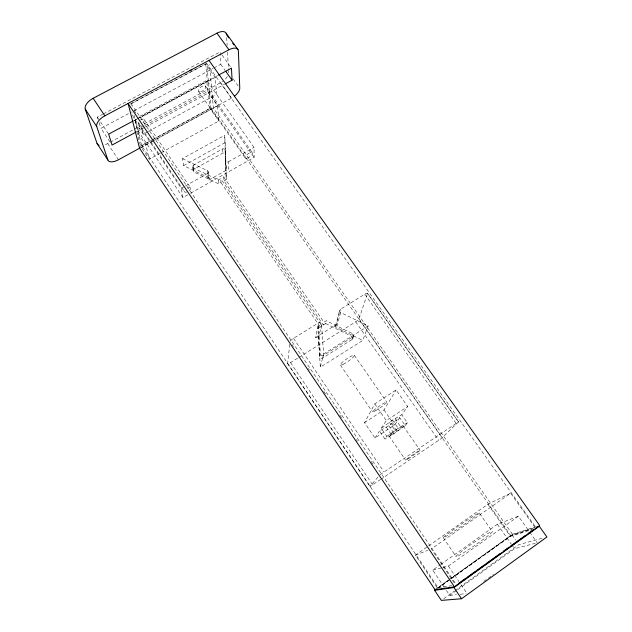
<?xml version="1.0" encoding="UTF-8"?>
<svg xmlns="http://www.w3.org/2000/svg" width="632" height="632" viewBox="0 0 632 632"><rect width="100%" height="100%" fill="white"/><g stroke="black" fill="none" stroke-linecap="round" stroke-linejoin="round"><path stroke-width="0.47" stroke-dasharray="3.16 2.37" d="M380.788 479.34L369.989 486.466L378.173 476.876M289.764 344.385L287.615 363.566A3.642 0.719 -34 0 0 290.546 362.586L298.067 357.886M321.562 324.374L318.449 338.926A1.872 1.793 11.8 0 0 315.55 337.496L318.504 322.873A1.975 1.88 11.7 0 1 321.562 324.374L323.576 354.023L320.337 367.208L362.744 340.403L368.172 325.962L340.664 312.516A1.959 1.857 14.9 0 1 340.419 309.293L364.767 294.204A3.887 0.822 -35.2 0 1 367.524 293.493L458.532 421.892L440.899 438.766L381.602 478.795M225.079 150.329L226.035 175.617L223.728 176.921L224.052 180.894L323.331 324.998L323.94 322.225L326.286 320.764L352.703 333.72A1.896 1.809 18.6 0 1 352.948 336.864L352.056 339.502L322.707 358.004A1.888 1.825 14.2 0 1 319.776 356.551L317.896 328.371L318.449 325.63L320.803 324.169L220.647 178.659L218.332 179.97L193.439 167.994A1.817 1.627 -2.9 0 1 193.368 165.173L222.338 149.018A1.793 1.612 -0.1 0 1 225.079 150.329L225.387 154.5A1.778 1.596 -0.2 0 0 222.669 153.197L193.961 169.234A1.801 1.619 -3 0 0 194.04 172.038L218.704 183.92L221.002 182.616L220.647 178.659M317.896 328.371L320.227 326.926L320.803 324.169M323.331 324.998L325.654 323.552L326.286 320.764M319.776 356.551L320.361 354.054L318.449 325.63M322.707 358.004L323.315 355.516L352.948 336.864M335.608 325.614L339.597 310.462M340.664 312.516L336.619 327.581A1.864 1.778 15.2 0 1 336.398 324.5L340.419 309.293M352.056 339.502A1.88 1.793 18.7 0 0 351.819 336.39L352.703 333.72M298.897 357.364L355.705 321.807A3.571 0.695 -34.9 0 0 358.984 318.915L367.524 293.493M352.688 338.815L353.738 335.718M399.74 417.665L394.494 425.052L374.958 437.984L364.522 422.666L374.776 403.872L396.122 389.96L407.664 406.51L401.802 414.758L392.543 420.075L381.262 428.314L386.808 436.42L384.951 439.035L379.484 431.04L388.704 425.707L399.74 417.665L405.223 425.581L394.139 433.615L384.951 439.035M364.522 422.666L384.035 409.884L396.122 389.96M374.958 437.984L379.484 431.04M381.262 428.314L386.286 420.596L407.664 406.51M405.223 425.581L407.371 422.784L401.802 414.758M458.532 421.892L367.532 293.232M380.061 474.672L458.635 421.757M386.808 436.42L398.144 428.204L407.371 422.784M483.78 581.448L493.355 574.528M443.751 598.678L454.139 591.197M454.937 590.628L518.832 544.626L543.172 537.998M446.437 590.493L449.723 595.376L456.912 590.193M457.718 589.617L514.488 548.734L535.328 543.291M435.811 589.087L512.394 534.285L536.047 526.709M134.008 115.198L141.655 145.7L438.102 587.768L510.759 535.762L532.334 528.937M437.802 588.029L512.023 534.909L533.637 528.028M437.692 588.424L510.387 536.394L531.931 529.624M442.874 567.497L448.396 566.051L518.43 516.218L529.253 531.52M444.241 587.231L432.746 570.135L439.927 565.04M440.725 564.471L497.376 524.268L518.43 516.218M535.107 527.641L510.664 493.173L431.301 548.995L454.977 584.023M437.147 587.61L415.382 555.141L487.872 504.257L510.664 493.173M323.576 354.023L368.172 325.962M315.55 337.496L336.398 324.5M290.23 341.154A3.958 0.853 -34.1 0 1 293.532 338.349L318.504 322.873M224.052 180.894L226.335 179.599L224.652 135.272L182.474 158.648L183.651 165.655L210.993 178.816M182.474 158.648L207.454 170.656A1.825 1.651 -2 0 1 207.541 173.508L208.339 180.31L228.855 168.744L228.381 161.792A1.817 1.635 0 0 1 225.608 160.465L226.122 167.433A1.785 1.612 0 0 0 228.855 168.744M182.956 197.563L181.258 188.273L134.616 119.077L137.27 129.639L182.956 197.563L189.813 193.692M190.674 193.202L254.135 157.376L254.017 147.39L206.719 80.359L138.961 116.746M181.258 188.273L184.647 186.369M185.492 185.887L207.541 173.508M228.381 161.792L254.017 147.39M183.651 165.655L225.182 142.555L224.652 135.272M152.565 139.688L140.565 146.229L149.278 159.24L160.441 153.11M161.302 152.636L218.838 121.012L217.59 105.789L208.481 92.841L209.998 108.396L218.838 121.012M153.418 139.222L209.998 108.396M141.655 145.7L151.182 140.509M152.051 140.035L210.946 107.946L206.703 63.516L131.14 103.759L131.622 105.663M140.881 147.548L231.541 98.102A10.057 4.637 -36.5 0 0 233.011 97.225M140.446 147.849L151.877 141.623M152.462 141.299L217.59 105.789M136.654 119.203L134.063 120.594L143.235 134.205L147.556 131.867M148.417 131.393L216.65 94.405L215.259 77.46L205.661 63.919L129.923 104.248M105.339 144.641A10.325 5.096 -31.7 0 0 107.709 143.559L109.447 142.619M110.316 142.153L140.699 125.752M144.175 123.88L220.576 82.65A10.001 4.811 -36.6 0 0 222.748 81.291M137.27 129.639L144.151 125.926M145.012 125.46L207.817 91.537L206.719 80.359M136.868 131.646L144.61 127.364M145.494 126.985L224.494 84.277M136.63 119.108L134.047 120.499L131.867 111.896M137.492 118.65L217.677 75.564M137.515 118.737L207.351 81.212L205.661 63.919M140.241 117.781L215.259 77.46M109.952 141.876L101.009 128.343L129.639 113.033M133.976 110.711L212.937 68.485M213.806 68.027L220.75 64.314L220.015 53.894M97.96 118.982L97.352 117.11L102.566 114.337M103.435 113.879L219.889 51.998L221.54 54.312M415.382 555.141L427.761 550.361M432.746 570.135L441.95 567.734M438.102 587.768L451.675 585.674M449.723 595.376L456.454 594.673M460.301 594.27L466.068 593.661M333.728 326.159L362.744 340.403M325.654 323.552L351.819 336.39M222.093 55.079L231.462 68.161M233.121 78.905L238.667 86.671M220.75 64.314L225.276 70.658M220.576 82.65L231.541 98.102M206.703 63.516L536.078 527.752M364.767 294.204L456.114 423.274M529.821 532.326L537.224 542.801M205.447 86.102L252.31 152.675M207.817 91.537L254.135 157.376M512.394 534.285L213.387 108.072L209.429 64.401M512.023 534.909L515.688 540.139M358.984 318.915L442.242 437.715M210.946 107.946L510.759 535.762M487.872 504.257L510.387 536.394M198.669 91.529L245.319 158.126M355.705 321.807L438.608 440.37M497.376 524.268L511.177 543.994M511.73 544.784L514.488 548.734M479.277 512.939A21.867 0.916 -34.6 0 1 452.425 532.365A21.867 0.916 -34.6 0 1 452.07 530.683A21.867 0.916 -34.6 0 1 479.277 512.939L492.304 531.646A21.986 1.438 -34.6 0 1 465.563 551.531A21.986 1.438 -34.6 0 1 464.694 549.105A21.986 1.438 -34.6 0 1 492.304 531.646M354.331 355.279L386.721 402.094M403.255 425.992L420.027 450.221M395.079 418.621L400.672 426.719M392.543 420.075L398.144 428.204M223.728 176.921L323.94 322.225M384.035 409.884L394.494 425.052M391.69 423.535L397.141 431.435M389.47 422.326L395.055 430.439M374.776 403.872L386.286 420.596M388.704 425.707L394.139 433.615M221.002 182.616L320.227 326.926M386.215 427.145L391.658 435.077M340.379 365.043L372.548 411.953M388.972 435.898L405.626 460.175M443.253 537.658L456.067 556.46M448.396 566.051L458.808 581.424M460.997 584.663L467.032 593.567M293.532 338.349L383.94 471.82M144.325 119.567L190.588 187.901A3.618 1.469 -33.6 0 1 189.118 190.564M131.14 103.759L456.517 584.924M134.126 110.466L136.228 113.578M292.292 344.78L293.398 346.415M308.305 368.472L309.404 370.107M323.758 391.342L325.97 394.613M339.763 415.034L341.975 418.305M356.33 439.548L357.428 441.176M371.229 461.605L373.994 465.689M138.4 123.445L184.552 191.891M290.546 362.586L372.643 484.831M287.694 363.74L369.989 486.466M97.352 117.11L100.038 121.162M100.575 121.976L108.641 134.15M107.709 143.559L118.429 159.785M99.177 122.727L101.009 128.343M140.328 145.321L136.844 131.567L145.826 144.918L149.278 159.24M141.197 125.752L143.235 134.205M192.499 166.611L193.1 170.664M193.368 165.173L193.961 169.234M193.439 167.994L194.04 172.038M207.454 170.656L208.252 177.497A1.801 1.627 -2.2 0 1 208.339 180.31M208.41 172.046L209.192 178.872M218.332 179.97L218.704 183.92M222.338 149.018L222.669 153.197M226.035 175.617L226.335 179.599M318.244 335.813L320.337 367.208M226.691 37.588L227.133 45.386M227.52 52.219L228.515 69.773M228.571 70.745L228.681 72.696M225.182 142.555L226.232 170.221M323.315 355.516A1.912 1.841 14.1 0 1 320.361 354.054M187.578 188.186A3.618 1.469 -33.6 0 1 190.588 187.901M186.756 191.954A3.618 1.469 -33.6 0 1 184.86 190.437M140.407 120.048A3.547 1.738 -33.3 0 1 144.175 119.385A3.547 1.738 -33.3 0 1 143.037 122.403M139.941 123.904A3.547 1.738 -33.3 0 1 138.59 121.85M227.33 76.638A10.001 4.811 -36.6 0 1 224.739 79.664M247.317 158.15A4.456 1.778 -35.6 0 0 252.547 153.07A4.456 1.778 -35.6 0 0 246.559 154.966A4.456 1.778 -35.6 0 0 247.317 158.15M200.755 91.751A4.361 2.101 -35.9 0 0 205.732 86.568A4.361 2.101 -35.9 0 0 199.649 88.109A4.361 2.101 -35.9 0 0 200.755 91.751M408.051 458.848A8.761 0.411 -34.6 0 0 419.893 450.434A8.761 0.411 -34.6 0 0 410.516 456.312A8.761 0.411 -34.6 0 0 408.051 458.848M391.485 434.721A8.698 0.671 -34.6 0 0 403.169 426.26A8.698 0.671 -34.6 0 0 393.673 431.838A8.698 0.671 -34.6 0 0 391.485 434.721M375.163 410.918A8.643 0.924 -34.6 0 0 386.681 402.41A8.643 0.924 -34.6 0 0 377.043 407.727A8.643 0.924 -34.6 0 0 375.163 410.918M343.152 364.301A8.524 1.414 -34.6 0 0 354.362 355.705A8.524 1.414 -34.6 0 0 344.519 360.453A8.524 1.414 -34.6 0 0 343.152 364.301"/><path stroke-width="0.95" d="M436.206 589.174L434.611 590.312L441.357 600.4L461.542 598.749L546.909 536.979L539.278 526.235L536.457 527.135M458.903 583.21L466.068 578.067M467.656 576.921L475.612 571.202M477.207 570.064L484.365 564.913M485.953 563.776L500.275 553.482M503.459 551.191L509.029 547.193M510.624 546.048L524.939 535.754M528.123 533.471L533.692 529.466M454.432 586.82L128.114 103.601L139.585 148.315L435.014 589.656L454.432 586.82L539.688 525.548L209.073 60.522M434.611 590.312L453.981 587.547L539.278 526.235M140.012 148.014L118.429 159.785A10.381 4.914 -31.9 0 1 107.867 159.967L97.067 143.519L85.257 109.202A11.068 5.87 -31.8 0 1 93.149 98.284L216.974 33.164A10.728 5.498 -37.7 0 1 226.532 34.657L228.792 37.786M136.014 132.112L112.061 145.06L108.641 134.15L133.194 120.957M225.34 83.819L232.078 80.177L231.462 68.161L218.538 75.105M107.867 159.967L96.783 126.653A11.123 5.664 -32 0 1 104.825 115.83L228.942 49.794A10.784 5.301 -37.5 0 1 238.39 51.074L239.773 88.227A10.057 4.637 -36.5 0 1 234.417 96.214M189.924 70.713L191.67 69.781M226.13 33.196L238.019 49.652M232.742 43.26L233.872 44.825M216.974 33.164L228.942 49.794M225.845 71.456L232.078 80.177M453.981 587.547L461.542 598.749M93.149 98.284L104.825 115.83M85.257 109.202L96.783 126.653M99.121 145.321A10.325 5.096 -31.7 0 1 97.067 143.519"/></g></svg>
